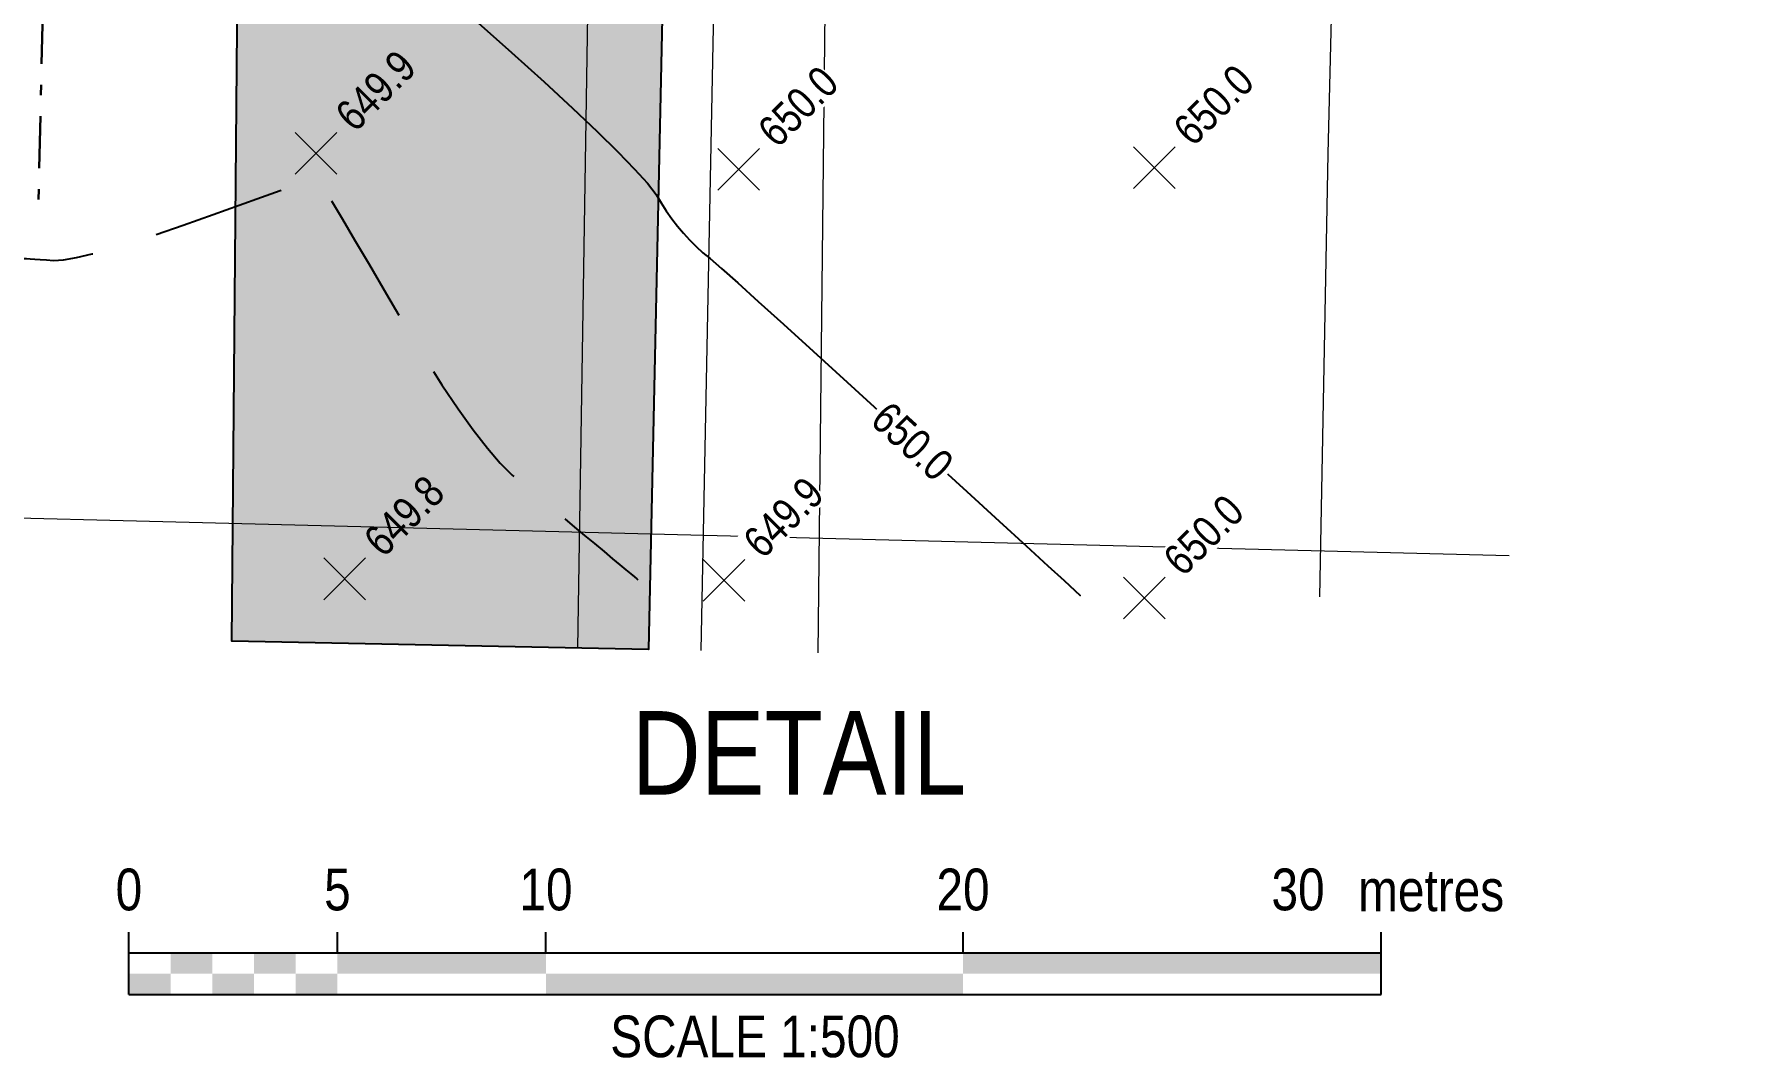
# Model space of a CAD drawing. Extents: x 412674 to 416801, y 6212064 to 6215747.
# Drawn here: x 415978.6 to 416387.9, y 6213667 to 6213912.3 of the extents above; entities that cross this region are included whole.
import ezdxf
from ezdxf.enums import TextEntityAlignment as Align

# ---------------------------------------------------------------- set-up
doc = ezdxf.new("R2010")
doc.units = 0
doc.header["$LTSCALE"] = 5
doc.header["$PDMODE"] = 3
doc.header["$PDSIZE"] = 5
doc.linetypes.add('CENTERLINEX3', pattern=[5, 2.5, -1, 0.5, -1])
doc.linetypes.add('DASHED2', pattern=[9.525, 6.35, -3.175])
for name, color, linetype, lineweight in [('AS-GENERAL', 48, 'Continuous', 18), ('T-ELEVATION', 48, 'Continuous', 18), ('T-ELEVATION-T', 48, 'Continuous', 18), ('T-TOPO', 7, 'Continuous', 0)]:
    doc.layers.add(name, color=color, linetype=linetype, lineweight=lineweight)
for name, color, linetype in [('AS-ROADS', 254, 'Continuous'), ('Contour_Line_Intermediate', 8, 'DASHED2'), ('Contour_Line_Major', 7, 'Continuous'), ('DETAIL-T', 7, 'Continuous')]:
    doc.layers.add(name, color=color, linetype=linetype)
for name, color, linetype, lineweight, true_color in [('AS-TELUS-ATCO PIPELINES', 7, 'foc-TEL', 9, 0xff9c38), ('AS-WATER PIPE', 7, 'foc-WATER', 9, 0x8ac4ff), ('EXISTING PIPE IP', 7, 'CENTERLINEX3', 30, 0x3800e0)]:
    doc.layers.add(name, color=color, linetype=linetype, lineweight=lineweight, true_color=true_color)
doc.styles.add('80', font='ARIALN.TTF', dxfattribs={"height": 10})
doc.styles.add('80CG', font='ARIALN.TTF', dxfattribs={"height": 10})
doc.styles.add('ELEVATION', font='ARIALN.TTF', dxfattribs={"height": 2.5})
doc.styles.add('foc-LtypeFont', font='ARIALN.TTF', dxfattribs={"height": 7.35})
doc.styles.get("Standard").update_dxf_attribs({"font": 'ARIALN.TTF'})
doc.linetypes.add('foc-TEL', pattern='A,2,-1,["T",foc-LtypeFont,S=0.2,R=0,X=-0.425,Y=-0.75],-1.24,8', length=12.24)
doc.linetypes.add('foc-WATER', pattern='A,10,-1,["W",foc-LtypeFont,S=0.2,R=0,X=-0.425,Y=-0.75],-2', length=13)

# ---------------------------------------------------------------- blocks, each defined once
blk = doc.blocks.new('*U280')
at = {"color": 0}
for p, q in [((-150, 0), (-150, 15)), ((-100, 10), (-100, 15)), ((-50, 10), (-50, 15)), ((50, 10), (50, 15)), ((150.24, 0), (150.24, 15)), ((-150, 10), (150.24, 10)), ((-150, 0), (150.24, 0))]:
    blk.add_line(p, q, dxfattribs=at)
for points in [[(-140, 10), (-130, 10), (-140, 5), (-130, 5)], [(-120, 10), (-110, 10), (-120, 5), (-110, 5)], [(-100, 10), (-50, 10), (-100, 5), (-50, 5)], [(50, 10), (150.24, 10), (50, 5), (150.24, 5)], [(-150, 5), (-140, 5), (-150, 0), (-140, 0)], [(-130, 5), (-120, 5), (-130, 0), (-120, 0)], [(-110, 5), (-100, 5), (-110, 0), (-100, 0)], [(-50, 5), (50, 5), (-50, 0), (50, 0)]]:
    blk.add_solid(points, dxfattribs=at)
at = {"color": 0, "style": '80'}
blk.add_text('metres', height=10, dxfattribs=at).set_placement((162.24, 20), align=Align.CENTER)
at = {"color": 0, "char_height": 10, "style": '80'}
for s, insert, attachment_point in [('0', (-150, 30.21), 2), ('5', (-100, 30.21), 2), ('10', (-50, 30.21), 2), ('20', (50, 30.21), 2), ('30', (136.7, 30.22), 3), ('SCALE 1:500', (0.12, -5), 2)]:
    blk.add_mtext(s, dxfattribs=dict(at, insert=insert, attachment_point=attachment_point))

msp = doc.modelspace()

# ---------------------------------------------------------------- hatches: boundary and pattern name
at = {"layer": 'AS-ROADS'}
h = msp.add_hatch(color=256, dxfattribs=at)
h.dxf.hatch_style = 1
h.paths.add_polyline_path([(416028.928, 6214099.613), (416032.298, 6214257.243), (416035.098, 6214391.183), (416037.428, 6214529.613), (416024.258, 6214579.533), (416008.458, 6214601.523), (415994.588, 6214618.803), (415977.728, 6214621.053), (415943.828, 6214620.883), (415540.375, 6214631.213), (415544.321, 6214830.321), (416791.446, 6214807.258), (416787.49, 6214607.6), (416574.038, 6214610.933), (416359.828, 6214615.113), (416200.538, 6214618.233), (416185.108, 6214618.483), (416168.668, 6214613.853), (416149.628, 6214599.513), (416132.628, 6214579.943), (416118.498, 6214558.953), (416113.328, 6214534.713), (416113.318, 6214504.543), (416111.058, 6214435.643), (416110.258, 6214423.983), (416106.828, 6214260.703), (416105.678, 6214233.903), (416131.528, 6214230.463), (416133.628, 6214261.193), (416154.518, 6214289.923), (416165.928, 6214295.333), (416192.948, 6214301.013), (416280.408, 6214303.523), (416433.888, 6214299.673), (416506.538, 6214299.243), (416498.078, 6214066.183), (416377.258, 6214072.923), (416276.448, 6214079.443), (416242.718, 6214085.933), (416132.758, 6214085.803), (416125.825, 6213764.84), (416025.984, 6213766.819), (416028.874, 6214097.048)])

# ---------------------------------------------------------------- linework, layer by layer
at = {"layer": 'AS-GENERAL', "flags": 128}
msp.add_lwpolyline([(416286.708, 6213777.443), (416288.708, 6213883.623), (416291.188, 6213984.523), (416292.138, 6214015.203), (416360.288, 6214013.273), (416775.541, 6214004.699)], dxfattribs=at)
at = {"layer": 'AS-ROADS', "flags": 128}
msp.add_lwpolyline([(416506.538, 6214299.243), (416498.078, 6214066.183), (416377.258, 6214072.923), (416276.448, 6214079.443), (416242.718, 6214085.933), (416132.758, 6214085.803), (416125.825, 6213764.84), (416025.984, 6213766.819), (416028.874, 6214097.048), (416028.928, 6214099.613), (416032.298, 6214257.243)], dxfattribs=at)
at = {"layer": 'AS-TELUS-ATCO PIPELINES', "flags": 128}
msp.add_lwpolyline([(416138.477, 6213764.589), (416153.44, 6214519.364)], dxfattribs=at)
at = {"layer": 'AS-WATER PIPE', "flags": 128}
msp.add_lwpolyline([(415953.604, 6214822.752), (415964.553, 6214458.909), (416119.744, 6214458.444), (416108.846, 6213765.177)], dxfattribs=at)
at = {"layer": 'Contour_Line_Intermediate', "flags": 128}
msp.add_lwpolyline([(415835.823, 6213789.447), (415835.823, 6213789.447), (415835.975, 6213789.524), (415836.28, 6213789.678), (415836.737, 6213789.909), (415837.346, 6213790.217), (415838.108, 6213790.602), (415839.022, 6213791.063), (415840.088, 6213791.602), (415841.307, 6213792.218), (415842.443, 6213792.803), (415843.496, 6213793.356), (415844.467, 6213793.879), (415845.354, 6213794.371), (415846.159, 6213794.833), (415846.881, 6213795.263), (415847.521, 6213795.662), (415848.077, 6213796.031), (415848.937, 6213796.599), (415850.098, 6213797.368), (415851.563, 6213798.337), (415853.33, 6213799.506), (415855.399, 6213800.876), (415857.771, 6213802.445), (415860.445, 6213804.215), (415863.422, 6213806.186), (415867.158, 6213808.239), (415871.653, 6213810.376), (415876.907, 6213812.596), (415882.921, 6213814.899), (415889.693, 6213817.286), (415897.224, 6213819.757), (415905.515, 6213822.31), (415914.564, 6213824.947), (415922.935, 6213827.633), (415930.626, 6213830.367), (415937.639, 6213833.149), (415943.972, 6213835.981), (415949.626, 6213838.86), (415954.602, 6213841.789), (415958.898, 6213844.766), (415962.515, 6213847.791), (415965.686, 6213850.443), (415968.409, 6213852.721), (415970.686, 6213854.626), (415972.516, 6213856.157), (415973.899, 6213857.314), (415974.836, 6213858.097), (415975.325, 6213858.506), (415975.368, 6213858.542), (415975.621, 6213858.556), (415976.083, 6213858.547), (415976.755, 6213858.516), (415977.637, 6213858.464), (415978.729, 6213858.388), (415980.03, 6213858.291), (415981.541, 6213858.172), (415983.262, 6213858.03), (415985.662, 6213858.226), (415988.74, 6213858.76), (415992.497, 6213859.631), (415996.933, 6213860.841), (416002.048, 6213862.388), (416007.842, 6213864.273), (416014.314, 6213866.496), (416021.465, 6213869.056), (416027.724, 6213871.295), (416033.091, 6213873.212), (416037.567, 6213874.807), (416041.15, 6213876.08), (416043.842, 6213877.032), (416045.641, 6213877.662), (416046.549, 6213877.97), (416046.565, 6213877.956), (416047.165, 6213876.948), (416048.35, 6213874.945), (416050.119, 6213871.948), (416052.472, 6213867.956), (416055.411, 6213862.969), (416058.933, 6213856.988), (416063.041, 6213850.012), (416067.732, 6213842.042), (416072.159, 6213834.8), (416076.321, 6213828.286), (416080.218, 6213822.501), (416083.849, 6213817.445), (416087.216, 6213813.117), (416090.318, 6213809.517), (416093.155, 6213806.646), (416095.726, 6213804.504), (416098.267, 6213802.387), (416100.777, 6213800.297), (416103.256, 6213798.232), (416105.703, 6213796.192), (416108.12, 6213794.179), (416110.506, 6213792.191), (416112.861, 6213790.229), (416115.185, 6213788.293), (416117.219, 6213786.599), (416118.962, 6213785.147), (416120.415, 6213783.937), (416121.577, 6213782.969), (416122.448, 6213782.243), (416123.029, 6213781.759), (416123.32, 6213781.517), (416123.32, 6213781.517)], dxfattribs=at)
at = {"layer": 'Contour_Line_Major', "flags": 128}
msp.add_lwpolyline([(416084.291, 6213915.592), (416093.022, 6213907.86), (416100.809, 6213900.845), (416107.651, 6213894.547), (416113.547, 6213888.967), (416118.5, 6213884.104), (416122.507, 6213879.959), (416125.57, 6213876.531), (416127.687, 6213873.821), (416128.861, 6213871.828), (416130.099, 6213869.908), (416131.402, 6213868.061), (416132.77, 6213866.286), (416134.203, 6213864.584), (416135.702, 6213862.955), (416137.265, 6213861.399), (416138.893, 6213859.916), (416140.587, 6213858.505), (416143.362, 6213856.087), (416147.22, 6213852.662), (416152.161, 6213848.229), (416158.183, 6213842.79), (416165.288, 6213836.344), (416173.475, 6213828.89), (416182.744, 6213820.429), (416193.095, 6213810.961), (416202.152, 6213802.676), (416209.916, 6213795.575), (416216.386, 6213789.658), (416221.561, 6213784.924), (416225.443, 6213781.373), (416228.031, 6213779.006), (416229.325, 6213777.823), (416229.325, 6213777.823)], dxfattribs=at)
at = {"layer": 'EXISTING PIPE IP', "flags": 128}
msp.add_lwpolyline([(416173.068, 6214415.433), (416161.548, 6214416.203), (416142.278, 6214414.883), (416136.118, 6214394.293), (416137.078, 6214341.743), (416136.628, 6214316.083), (416136.818, 6214277.843), (416132.798, 6214265.393), (416127.518, 6214262.393), (416113.348, 6214260.293), (416038.288, 6214263.143), (416013.738, 6214266.203), (416001.318, 6214267.393), (415992.528, 6214266.193), (415984.858, 6214257.383), (415984.398, 6214242.593), (415985.548, 6214169.713), (415982.838, 6214014.313), (415979.558, 6213869.103)], dxfattribs=at)
at = {"layer": 'T-ELEVATION'}
for p in [(416046.168, 6213883.703, 6499), (416147.448, 6213879.903, 6500), (416052.988, 6213781.773, 6498), (416143.948, 6213781.443, 6499), (416244.678, 6213777.173, 6500)]:
    msp.add_point(p, dxfattribs=at)

# ---------------------------------------------------------------- block references
at = {"layer": 'DETAIL-T', "xscale": 0.99959227, "yscale": 0.99959227, "zscale": 0.99959227}
msp.add_blockref('*U280', (416151.245, 6213682.163), dxfattribs=at)

# ---------------------------------------------------------------- texts
at = {"layer": 'DETAIL-T', "color": 3, "insert": (416161.9, 6213740.087), "char_height": 19.9918, "width": 223.76675, "attachment_point": 5, "style": '80CG'}
msp.add_mtext('DETAIL', dxfattribs=at)
at = {"layer": 'T-ELEVATION-T', "char_height": 7.4969, "width": 20.61152, "attachment_point": 1, "rotation": 44.99999, "style": 'ELEVATION', "bg_fill": 1, "box_fill_scale": 1.1, "bg_fill_color": 254, "bg_fill_transparency": 0}
for s, insert in [('649.9', (416050.185, 6213893.809)), ('649.8', (416057.002, 6213791.92))]:
    msp.add_mtext(s, dxfattribs=dict(at, insert=insert))

# ---------------------------------------------------------------- next in the draw order: texts
at = {"layer": 'T-ELEVATION-T', "insert": (416251.026, 6213890.373), "char_height": 7.4969, "width": 20.61152, "attachment_point": 1, "rotation": 44.99999, "style": 'ELEVATION', "bg_fill": 3, "box_fill_scale": 1.1, "bg_fill_color": 256, "bg_fill_transparency": 0}
msp.add_mtext('650.0', dxfattribs=at)
at = {"layer": 'T-TOPO', "insert": (416189.082, 6213814.697), "char_height": 7.5, "attachment_point": 5, "rotation": 317.55201, "bg_fill": 3, "box_fill_scale": 1.1, "bg_fill_color": 256, "bg_fill_transparency": 0}
msp.add_mtext('650.0', dxfattribs=at)

# ---------------------------------------------------------------- next in the draw order: linework, layer by layer
at = {"layer": 'AS-WATER PIPE', "flags": 128}
for points in [[(416166.508, 6213764.034), (416170.939, 6214174.021), (416216.764, 6214209.711)], [(415642.33, 6213804.758), (416332.093, 6213787.37)]]:
    msp.add_lwpolyline(points, dxfattribs=at)
at = {"layer": 'T-ELEVATION'}
msp.add_point((416247.078, 6213880.253, 6500), dxfattribs=at)

# ---------------------------------------------------------------- next in the draw order: texts
at = {"layer": 'T-ELEVATION-T', "char_height": 7.4969, "width": 20.61152, "attachment_point": 1, "rotation": 44.99999, "style": 'ELEVATION', "bg_fill": 3, "box_fill_scale": 1.1, "bg_fill_color": 256, "bg_fill_transparency": 0}
for s, insert in [('650.0', (416151.436, 6213890.023)), ('649.9', (416147.925, 6213791.59)), ('650.0', (416248.627, 6213787.335))]:
    msp.add_mtext(s, dxfattribs=dict(at, insert=insert))

doc.saveas('drawing.dxf')
